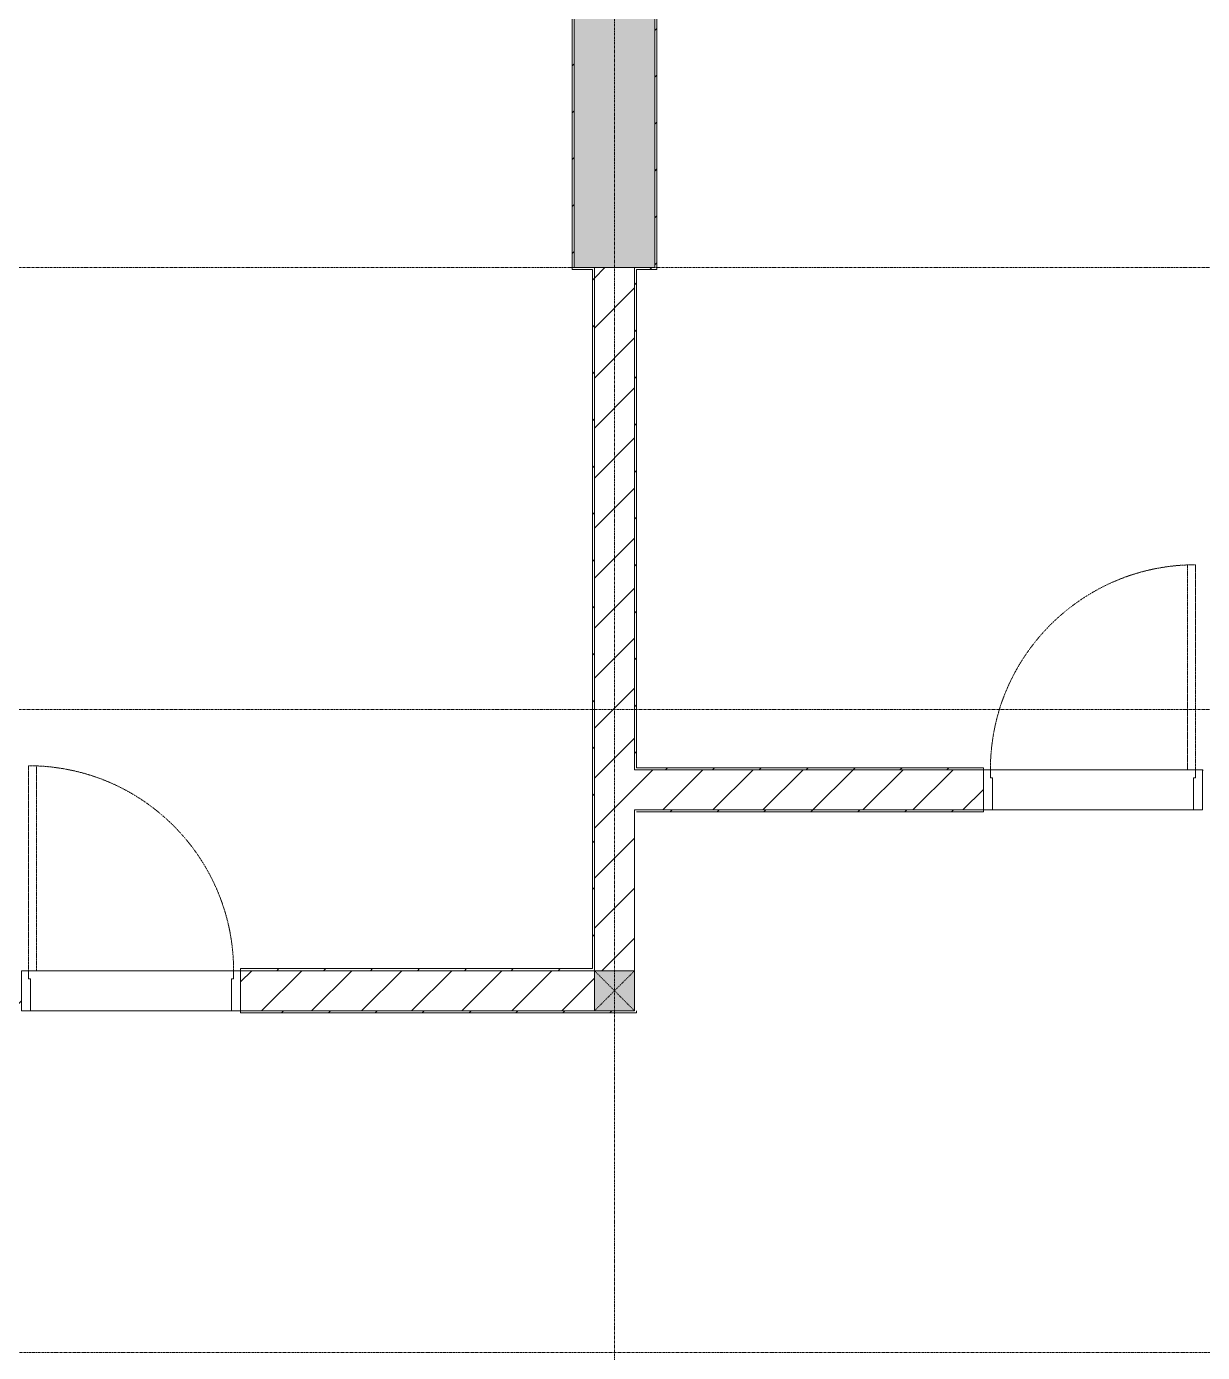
# Model space of a CAD drawing. Header units: millimetres. Extents: x 5359 to 218750, y -16347 to 109893.
# Drawn here: x 66228 to 72078, y 33837 to 40437 of the extents above; entities that cross this region are included whole.
import ezdxf

# ---------------------------------------------------------------- set-up
doc = ezdxf.new("R2010")
doc.units = ezdxf.units.MM
for name, pattern in [('Dash', [6, 3, -3]), ('Grid Line', [22.225, 12.7, -3.175, 3.175, -3.175]), ('NET VAN', [1.06, 0.53, -0.53])]:
    doc.linetypes.add(name, pattern=pattern)
for name, color, linetype, lineweight in [('0-1', 7, 'Continuous', 5), ('A-DETL-GENF-2', 9, 'NET VAN', 9), ('A-DOOR', 31, 'Continuous', 9), ('A-DOOR-FRAM', 31, 'Continuous', 9), ('A-FLOR-1', 9, 'Continuous', 9), ('A-WALL', 113, 'Continuous', 9), ('A-WALL-3', 113, 'Continuous', 18), ('A-WALL-PATT-2', 9, 'Continuous', 9), ('A-WALL-PATT-3', 111, 'Continuous', 9), ('I-WALL-1', 53, 'Continuous', 18), ('I-WALL-3', 2, 'Continuous', 18), ('S-COLS', 52, 'Continuous', 9), ('S-COLS-1', 253, 'Continuous', 5), ('S-COLS-2', 53, 'Continuous', 18), ('S-COLS-4', 52, 'Continuous', 18), ('S-COLS-5', 52, 'Dash', 9), ('S-COLS-HDLN', 52, 'Dash', 9), ('S-GRID-1', 1, 'Grid Line', 9)]:
    doc.layers.add(name, color=color, linetype=linetype, lineweight=lineweight)
pattern_1 = [(45, (0, 0), (-116.67262, 116.67262), [])]
pattern_2 = [(45, (0, 0), (-124.4508, 124.4508), [])]

# ---------------------------------------------------------------- blocks, each defined once
blk = doc.blocks.new('NCV_TKTC_KET CAU_rvt-1-TKCS_MB ĐỊNH VỊ CỔNG-HÀNG RÀO')
at = {"layer": 'S-COLS-1'}
blk.add_hatch(color=256, dxfattribs=at).paths.add_polyline_path([(69352.6, 39236.9), (69352.6, 40536.9), (68952.6, 40536.9), (68952.6, 39236.9)])
at = {"layer": 'S-COLS-2'}
for p, q in [((68952.6, 40536.9), (68952.6, 39236.9)), ((69352.6, 39236.9), (69352.6, 40536.9)), ((68952.6, 39236.9), (69352.6, 39236.9))]:
    blk.add_line(p, q, dxfattribs=at)
blk = doc.blocks.new('NCV_TKTC_TANG 1_rvt-1-TKCS_MB ĐỊNH VỊ CỔNG-HÀNG RÀO')
at = {"layer": 'A-WALL-PATT-2'}
h = blk.add_hatch(dxfattribs=at)
h.set_pattern_fill('FP_3', color=256, style=0, pattern_type=2)
h.set_pattern_definition(pattern_1)
h.paths.add_polyline_path([(68952.6, 39226.9), (68952.6, 40536.9), (68942.6, 40536.9), (68942.6, 39226.9)])
h = blk.add_hatch(dxfattribs=at)
h.set_pattern_fill('FP_3', color=256, style=0, pattern_type=2)
h.set_pattern_definition(pattern_1)
h.paths.add_polyline_path([(69362.6, 39227.4), (69362.6, 40536.9), (69352.6, 40536.9), (69352.6, 39227.4)])
h = blk.add_hatch(dxfattribs=at)
h.set_pattern_fill('FP_3', color=256, style=0, pattern_type=2)
h.set_pattern_definition(pattern_1)
h.paths.add_polyline_path([(69042.6, 35747.4), (69052.6, 35747.4), (69052.6, 39226.9), (69042.6, 39226.9), (69042.6, 36910.3)])
h = blk.add_hatch(dxfattribs=at)
h.set_pattern_fill('FP_3', color=256, style=0, pattern_type=2)
h.set_pattern_definition(pattern_1)
h.paths.add_polyline_path([(69262.6, 39227.4), (69352.6, 39227.4), (69352.6, 39237.4), (69252.6, 39237.4), (69252.6, 39227.4)])
h = blk.add_hatch(dxfattribs=at)
h.set_pattern_fill('FP_3', color=256, style=0, pattern_type=2)
h.set_pattern_definition(pattern_1)
h.paths.add_polyline_path([(69252.6, 36737.8), (69262.6, 36737.8), (69262.6, 39227.4), (69252.6, 39227.4), (69252.6, 36910.3)])
h = blk.add_hatch(dxfattribs=at)
h.set_pattern_fill('FP_3', color=256, style=0, pattern_type=2)
h.set_pattern_definition(pattern_1)
h.paths.add_polyline_path([(70722.2, 36737.8), (70987.6, 36737.8), (70987.6, 36747.8), (69262.6, 36747.8), (69262.6, 36737.8)])
h.paths.add_polyline_path([(72217.6, 36737.8), (72217.6, 36747.8), (72077.6, 36747.8), (72077.6, 36737.8)])
h = blk.add_hatch(dxfattribs=at)
h.set_pattern_fill('FP_3', color=256, style=0, pattern_type=2)
h.set_pattern_definition(pattern_1)
h.paths.add_polyline_path([(67292.6, 35737.4), (69052.6, 35737.4), (69052.6, 35747.4), (67292.6, 35747.4)])
h.paths.add_polyline_path([(66202.6, 35737.4), (66202.6, 35747.4), (66052.6, 35747.4), (66052.6, 35737.4)])
at = {"layer": 'A-FLOR-1'}
for p, q in [((71022.6, 36737.8), (72042.6, 36737.8)), ((72042.6, 36737.8), (71022.6, 36737.8)), ((71032.6, 36537.8), (72032.6, 36537.8)), ((67257.6, 35737.4), (66237.6, 35737.4)), ((66237.6, 35736.9), (67257.6, 35736.9)), ((66247.6, 35537.4), (67247.6, 35537.4))]:
    blk.add_line(p, q, dxfattribs=at)
at = {"layer": 'I-WALL-1'}
for p, q in [((68942.6, 40536.9), (68942.6, 39226.9)), ((68952.6, 39236.9), (68952.6, 40536.9)), ((69352.6, 40536.9), (69352.6, 39237.4)), ((69362.6, 39227.4), (69362.6, 40536.9)), ((68942.6, 39226.9), (68952.6, 39226.9)), ((69052.6, 39236.9), (68952.6, 39236.9)), ((68952.6, 39226.9), (69042.6, 39226.9)), ((69042.6, 39226.9), (69042.6, 35747.4)), ((69052.6, 39226.9), (69052.6, 39236.9)), ((69052.6, 35747.4), (69052.6, 39226.9)), ((69352.6, 39237.4), (69252.6, 39237.4)), ((69252.6, 39237.4), (69252.6, 39227.4)), ((69252.6, 39227.4), (69252.6, 36737.8)), ((69262.6, 39227.4), (69352.6, 39227.4)), ((69262.6, 36747.8), (69262.6, 39227.4)), ((69352.6, 39227.4), (69362.6, 39227.4)), ((69252.6, 36737.8), (69262.6, 36737.8)), ((70987.6, 36747.8), (69262.6, 36747.8)), ((69262.6, 36737.8), (70987.6, 36737.8)), ((70987.6, 36737.8), (70987.6, 36747.8)), ((69042.6, 35747.4), (67292.6, 35747.4)), ((67292.6, 35747.4), (67292.6, 35737.4)), ((67292.6, 35737.4), (69052.6, 35737.4)), ((69052.6, 35737.4), (69052.6, 35747.4))]:
    blk.add_line(p, q, dxfattribs=at)
blk = doc.blocks.new('FD_05 - FD_05-1000x2200mm-835433-TKCS_MB ĐỊNH VỊ CỔNG-HÀNG RÀO')
at = {"layer": 'A-DETL-GENF-2'}
for p, q in [((510, -100), (470, -100)), ((470, -100), (470, -1120)), ((510, -1120), (510, -100)), ((470, -1120), (510, -1120))]:
    blk.add_line(p, q, dxfattribs=at)
blk.add_arc((510, -100), 1020, 180, 267.75253, dxfattribs=at)
at = {"layer": 'A-DOOR-FRAM'}
for p, q in [((-545, 100), (-500, 100)), ((-545, -100), (-545, 100)), ((-500, 100), (-500, -60)), ((500, 100), (545, 100)), ((500, -60), (500, 100)), ((545, 100), (545, -100)), ((-500, -60), (-510, -60)), ((-510, -60), (-510, -100)), ((510, -60), (500, -60)), ((510, -100), (510, -60)), ((-510, -100), (-545, -100)), ((545, -100), (510, -100))]:
    blk.add_line(p, q, dxfattribs=at)
blk = doc.blocks.new('G1_SOF - BO TRU - 200x200-3050151-TKCS_MB ĐỊNH VỊ CỔNG-HÀNG RÀO')
at = {"layer": 'S-COLS-HDLN'}
for p, q in [((-100, 100), (100, -100)), ((100, 100), (-100, -100))]:
    blk.add_line(p, q, dxfattribs=at)
blk = doc.blocks.new('FD_05 - FD_05-1000x2200mm-835434-TKCS_MB ĐỊNH VỊ CỔNG-HÀNG RÀO')
at = {"layer": 'A-DETL-GENF-2'}
for p, q in [((470, 100), (470, 1120)), ((470, 1120), (510, 1120)), ((510, 1120), (510, 100)), ((510, 100), (470, 100))]:
    blk.add_line(p, q, dxfattribs=at)
blk.add_arc((510, 100), 1020, 92.24747, 180, dxfattribs=at)
at = {"layer": 'A-DOOR-FRAM'}
for p, q in [((-510, 100), (-545, 100)), ((-545, 100), (-545, -100)), ((-510, 60), (-510, 100)), ((545, 100), (510, 100)), ((510, 100), (510, 60)), ((545, -100), (545, 100)), ((-500, 60), (-510, 60)), ((-500, -100), (-500, 60)), ((510, 60), (500, 60)), ((500, 60), (500, -100)), ((-545, -100), (-500, -100)), ((500, -100), (545, -100))]:
    blk.add_line(p, q, dxfattribs=at)

msp = doc.modelspace()

# ---------------------------------------------------------------- hatches: boundary and pattern name
at = {"layer": 'A-WALL-PATT-3'}
h = msp.add_hatch(dxfattribs=at)
h.set_pattern_fill('FP_1', color=256, style=0, pattern_type=2)
h.set_pattern_definition(pattern_2)
h.paths.add_polyline_path([(69052.6, 35737.4), (69252.6, 35737.4), (69252.6, 39236.9), (69052.6, 39236.9), (69052.6, 36910.3)])
h = msp.add_hatch(dxfattribs=at)
h.set_pattern_fill('FP_1', color=256, style=0, pattern_type=2)
h.set_pattern_definition(pattern_2)
h.paths.add_polyline_path([(77177.6, 36537.8), (77177.6, 36737.8), (73277.6, 36737.8), (73277.6, 36537.8), (75563.9, 36537.8)])
h.paths.add_polyline_path([(72840.5, 36537.8), (73077.6, 36537.8), (73077.6, 36737.8), (72077.6, 36737.8), (72077.6, 36537.8), (72537.9, 36537.8)])
h.paths.add_polyline_path([(69262.6, 36537.8), (70987.6, 36537.8), (70987.6, 36737.8), (69252.6, 36737.8), (69252.6, 36537.8)])
h = msp.add_hatch(dxfattribs=at)
h.set_pattern_fill('FP_32', color=256, style=0, pattern_type=2)
h.set_pattern_definition(pattern_1)
h.paths.add_polyline_path([(69262.6, 36527.8), (70987.6, 36527.8), (70987.6, 36537.8), (69262.6, 36537.8)])
h.paths.add_polyline_path([(72227.6, 36527.8), (72227.6, 36537.8), (72077.6, 36537.8), (72079.8, 36527.8), (72217.6, 36527.8)])
h = msp.add_hatch(dxfattribs=at)
h.set_pattern_fill('FP_1', color=256, style=0, pattern_type=2)
h.set_pattern_definition(pattern_2)
h.paths.add_polyline_path([(68301.3, 35537.4), (69052.6, 35537.4), (69052.6, 35737.4), (67292.6, 35737.4), (67292.6, 35537.4)])
h.paths.add_polyline_path([(60852.6, 35537.4), (60852.6, 35737.4), (59092.6, 35737.4), (59092.6, 35537.4)])
h.paths.add_polyline_path([(63459.6, 35537.4), (65852.9, 35537.4), (65852.9, 35737.4), (61052.6, 35737.4), (61052.6, 35537.4)])
h.paths.add_polyline_path([(66202.6, 35537.4), (66202.6, 35737.4), (66052.9, 35737.4), (66052.9, 35537.4)])
h.paths.add_polyline_path([(45303.1, 35537.4), (49452.9, 35537.4), (49452.9, 35737.4), (44652.6, 35737.4), (44652.6, 35537.4), (44697.9, 35537.4)])
h.paths.add_polyline_path([(52652.6, 35537.4), (52652.6, 35737.4), (49652.9, 35737.4), (49652.9, 35537.4)])
h.paths.add_polyline_path([(53776.2, 35537.4), (56452.6, 35537.4), (56452.6, 35737.4), (52852.6, 35737.4), (52852.6, 35537.4)])
h.paths.add_polyline_path([(56652.6, 35537.4), (58002.6, 35537.4), (58002.6, 35737.4), (56652.6, 35737.4)])
h = msp.add_hatch(dxfattribs=at)
h.set_pattern_fill('FP_32', color=256, style=0, pattern_type=2)
h.set_pattern_definition(pattern_1)
h.paths.add_polyline_path([(69262.6, 35527.4), (69262.6, 35537.4), (67292.6, 35537.4), (67292.6, 35527.4), (68301.3, 35527.4)])
h.paths.add_polyline_path([(58002.6, 35527.4), (58002.6, 35537.4), (56662.6, 35537.4), (56662.6, 35527.4), (57407.4, 35527.4)])
h.paths.add_polyline_path([(63459.6, 35527.4), (66202.6, 35527.4), (66202.6, 35537.4), (59092.6, 35537.4), (59094.8, 35527.4)])
at = {"layer": 'S-COLS-1'}
msp.add_hatch(color=256, dxfattribs=at).paths.add_polyline_path([(69052.6, 35537.4), (69252.6, 35537.4), (69252.6, 35737.4), (69052.6, 35737.4)])

# ---------------------------------------------------------------- linework, layer by layer
at = {"layer": 'A-WALL'}
for p, q in [((71022.6, 36737.8), (72042.6, 36737.8)), ((69262.6, 36537.8), (70987.6, 36537.8)), ((72032.6, 36537.8), (71032.6, 36537.8)), ((66237.6, 35737.4), (67257.6, 35737.4)), ((69052.6, 35537.4), (69052.6, 35737.4)), ((69052.6, 35737.4), (69252.6, 35737.4)), ((67247.6, 35537.4), (66247.6, 35537.4)), ((67292.6, 35537.4), (69052.6, 35537.4))]:
    msp.add_line(p, q, dxfattribs=at)
at = {"layer": 'A-WALL-3'}
for p, q in [((69252.6, 39236.9), (69052.6, 39236.9)), ((69052.6, 39236.9), (69052.6, 35737.4)), ((69252.6, 36737.8), (69252.6, 39236.9)), ((70987.6, 36737.8), (69252.6, 36737.8)), ((69252.6, 35737.4), (69252.6, 36537.8)), ((69252.6, 36537.8), (69262.6, 36537.8)), ((69052.6, 35737.4), (67292.6, 35737.4))]:
    msp.add_line(p, q, dxfattribs=at)
at = {"layer": 'I-WALL-3'}
for p, q in [((69262.6, 36527.8), (70987.6, 36527.8)), ((70987.6, 36527.8), (70987.6, 36537.8)), ((67292.6, 35537.4), (67292.6, 35527.4)), ((67292.6, 35527.4), (69262.6, 35527.4)), ((69252.6, 35537.4), (69052.6, 35537.4)), ((69262.6, 35527.4), (69262.6, 35537.4))]:
    msp.add_line(p, q, dxfattribs=at)
at = {"layer": 'S-COLS'}
for p, q in [((69252.6, 35737.4), (69052.6, 35737.4)), ((69052.6, 35737.4), (69052.6, 35537.4))]:
    msp.add_line(p, q, dxfattribs=at)
at = {"layer": 'S-COLS-4'}
for p, q in [((69252.6, 35537.4), (69252.6, 35737.4)), ((69052.6, 35537.4), (69252.6, 35537.4))]:
    msp.add_line(p, q, dxfattribs=at)
at = {"layer": 'S-GRID-1'}
for p, q in [((69152.6, 13102.5), (69152.6, 80482.7)), ((135474.6, 39236.9), (24837.1, 39236.9)), ((135474.6, 37036.9), (24837.1, 37036.9)), ((132680.6, 33836.9), (27631.1, 33836.9))]:
    msp.add_line(p, q, dxfattribs=at)

# ---------------------------------------------------------------- block references
at = {"layer": '0-1'}
for name in ['NCV_TKTC_KET CAU_rvt-1-TKCS_MB ĐỊNH VỊ CỔNG-HÀNG RÀO', 'NCV_TKTC_TANG 1_rvt-1-TKCS_MB ĐỊNH VỊ CỔNG-HÀNG RÀO']:
    msp.add_blockref(name, (0, 0), dxfattribs=at)
at = {"layer": 'A-DOOR'}
msp.add_blockref('FD_05 - FD_05-1000x2200mm-835434-TKCS_MB ĐỊNH VỊ CỔNG-HÀNG RÀO', (71532.6, 36637.8), dxfattribs=at)
at = {"layer": 'A-DOOR', "rotation": 180}
msp.add_blockref('FD_05 - FD_05-1000x2200mm-835433-TKCS_MB ĐỊNH VỊ CỔNG-HÀNG RÀO', (66747.6, 35637.4), dxfattribs=at)
at = {"layer": 'S-COLS-5'}
msp.add_blockref('G1_SOF - BO TRU - 200x200-3050151-TKCS_MB ĐỊNH VỊ CỔNG-HÀNG RÀO', (69152.6, 35637.4), dxfattribs=at)

doc.saveas('drawing.dxf')
